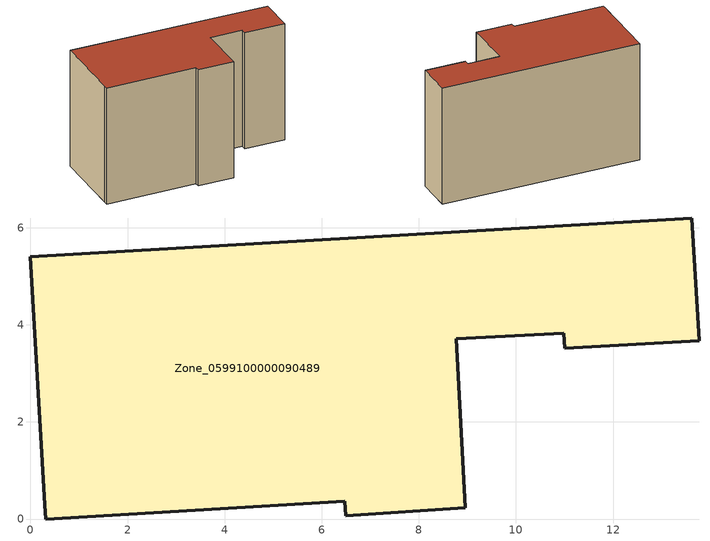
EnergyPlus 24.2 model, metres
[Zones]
Zone_0599100000090489
 floor ground (C_G): 8.77,3.71 8.96,0.23 6.49,0.07 6.47,0.37 0.32,0 0.29,0.29 0,5.4 13.62,6.2 13.77,3.67 11,3.52 10.98,3.83 z0
 wall outside (C_F): 0.29,0.29 0.32,0 6.47,0.37 6.49,0.07 8.96,0.23 8.77,3.71 10.98,3.83 11,3.52 13.77,3.67 13.62,6.2 0,5.4 0.29,0.29 z0:8.27
 roof outside (C_R): 13.77,3.67 13.62,6.2 0,5.4 0.29,0.29 0.32,0 6.47,0.37 6.49,0.07 8.96,0.23 8.77,3.71 10.98,3.83 11,3.52 z8.27
[BUILDING]
Pand.0599100000090489: North Axis=0; Terrain=City; Loads Convergence Tolerance Value=0.04; Temperature Convergence Tolerance Value=0.4; Solar Distribution=FullExterior; Maximum Number of Warmup Days=25; Minimum Number of Warmup Days=1
[Site:Location]
Rotterdam.The.Hague.AP_ZH_NLD Design_Conditions: Latitude=51.96; Longitude=4.45; Time Zone=1; Elevation=-4.5
[SITE:GROUNDTEMPERATURE:BUILDINGSURFACE]
18, 18, 18, 18, 18, 18, 18, 18, 18, 18, 18, 18
[MATERIAL] Thermal Absorptance=0.9; Solar Absorptance=0.7; Visible Absorptance=0.7
Name | Roughness | Thickness | Conductivity | Density | Specific Heat
G.TI.1975-1991 | MediumSmooth | 0.15 | 0.288461 | 540 | 1210
F.TI.1975-1991 | Rough | 0.3 | 0.230769 | 1920 | 840
R.TI.1975-1991 | MediumRough | 0.2 | 0.153846 | 1500 | 1000
[CONSTRUCTION]
C_G: G.TI.1975-1991
C_F: F.TI.1975-1991
C_R: R.TI.1975-1991
[ZONE]
Zone_0599100000090489: Type=1; Multiplier=1; Ceiling Height=Autocalculate; Volume=Autocalculate; Floor Area=autocalculate; Part of Total Floor Area=Yes
[ZONEINFILTRATION:DESIGNFLOWRATE]
Infil_Zone_0599100000090489: Zone or ZoneList or Space or SpaceList=Zone_0599100000090489; Schedule=AlwaysOn; Design Flow Rate Calculation Method=Flow/Area; Flow Rate per Floor Area=0.003; Constant Term Coefficient=1; Temperature Term Coefficient=0; Velocity Term Coefficient=0; Velocity Squared Term Coefficient=0
[HVACTEMPLATE:ZONE:IDEALLOADSAIRSYSTEM]
Zone_0599100000090489: Maximum Heating Supply Air Temperature=50; Minimum Cooling Supply Air Temperature=13; Maximum Heating Supply Air Humidity Ratio=0.0156; Minimum Cooling Supply Air Humidity Ratio=0.0077; Heating Limit=NoLimit; Cooling Limit=NoLimit; Dehumidification Control Type=ConstantSensibleHeatRatio; Cooling Sensible Heat Ratio=0.7; Dehumidification Setpoint=60; Humidification Control Type=None; Humidification Setpoint=30; Outdoor Air Method=None; Outdoor Air Flow Rate per Person=0.00944; Outdoor Air Flow Rate per Zone Floor Area=0; Outdoor Air Flow Rate per Zone=0; Demand Controlled Ventilation Type=None; Outdoor Air Economizer Type=NoEconomizer; Heat Recovery Type=None; Sensible Heat Recovery Effectiveness=0.7; Latent Heat Recovery Effectiveness=0.65
[ZONECONTROL:THERMOSTAT]
ThermostatControl_Zone_0599100000090489: Zone or ZoneList=Zone_0599100000090489; Control Type Schedule=DualSetpointControlType; Control 1=Thermostat_Zone_0599100000090489; Temperature Difference Between Cutout And Setpoint=0
[THERMOSTATSETPOINT:DUALSETPOINT]
Thermostat_Zone_0599100000090489: Heating Setpoint Temperature Schedule=HeatingSetpoint_Zone_0599100000090489; Cooling Setpoint Temperature Schedule=CoolingSetpoint_Zone_0599100000090489
[SCHEDULE:COMPACT]
HeatingSetpoint_Zone_0599100000090489: Through: 12/31, For: AllDays, Until: 24:00, 21
CoolingSetpoint_Zone_0599100000090489: Through: 12/31, For: AllDays, Until: 24:00, 24
DualSetpointControlType: Through: 12/31, For: AllDays, Until: 24:00, 4
AlwaysOn: Through: 12/31, For: AllDays, Until: 24:00, 1
